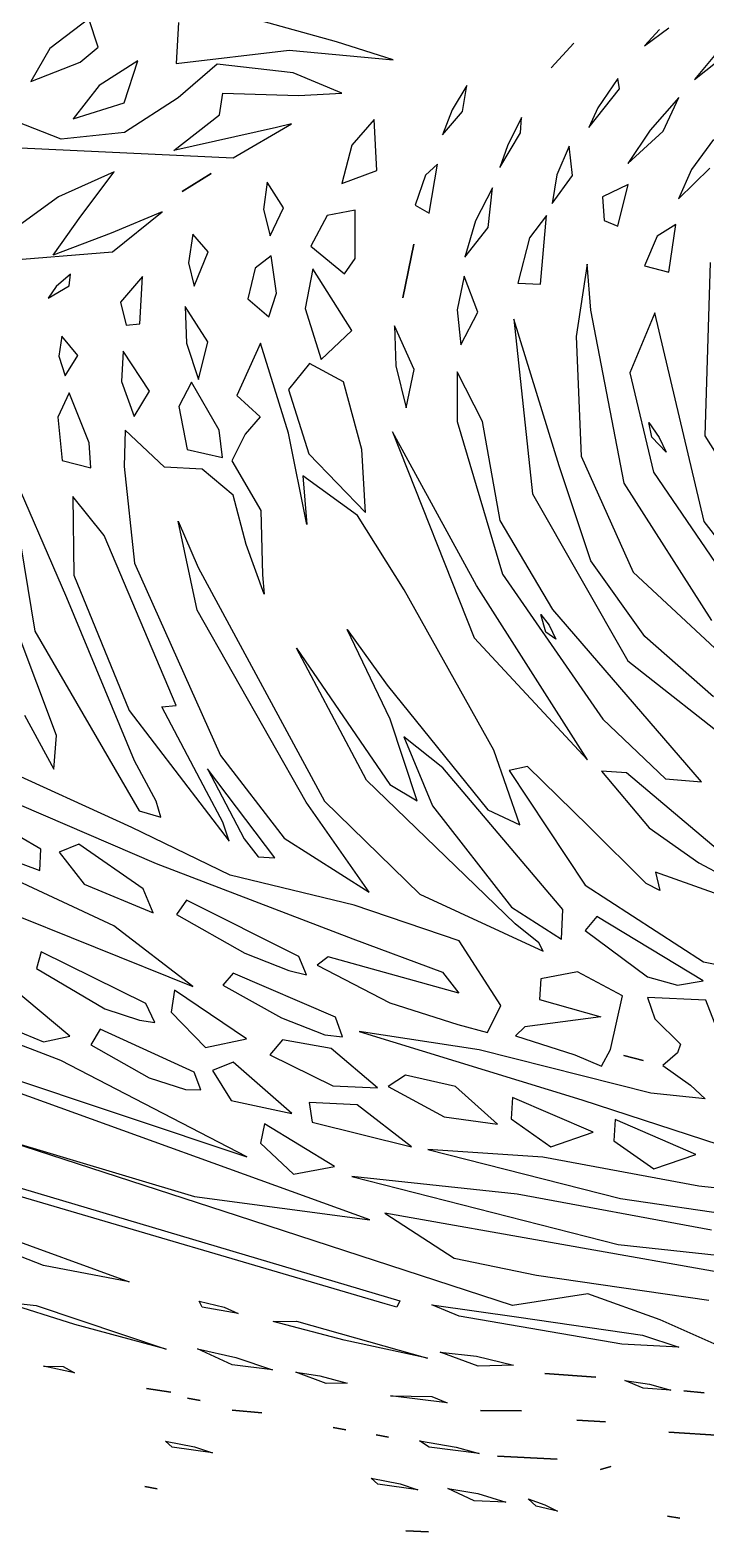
# Model space of a CAD drawing. Extents: x 11.5 to 31.3, y 131.8 to 144.7.
# Drawn here: x 16.08 to 19.15, y 132.24 to 139.08 of the extents above; entities that cross this region are included whole.
import ezdxf

# ---------------------------------------------------------------- set-up
doc = ezdxf.new("R2010")
doc.units = 0

msp = doc.modelspace()

# ---------------------------------------------------------------- linework, layer by layer
at = {"layer": 'Image'}
for p, q in [((17.47061, 139.030205), (16.96648, 139.169192)), ((16.3438, 139.134818), (16.16663, 138.999023)), ((16.386551, 139.00479), (16.3438, 139.134818)), ((16.752271, 139.118111), (16.740866, 138.930887)), ((18.872155, 139.010655), (18.984173, 139.092977)), ((18.940906, 139.086327), (18.872155, 139.010655)), ((16.16663, 138.999023), (16.078868, 138.849092)), ((16.30434, 138.936712), (16.386551, 139.00479)), ((16.740866, 138.930887), (17.25492, 138.992301)), ((17.25492, 138.992301), (17.728598, 138.948059)), ((17.25492, 138.992301), (17.25492, 138.992301)), ((17.728598, 138.948059), (17.47061, 139.030205)), ((18.551416, 139.023504), (18.447593, 138.91113)), ((18.447593, 138.91113), (18.551416, 139.023504)), ((18.551416, 139.023504), (18.551416, 139.023504)), ((19.101076, 138.858802), (19.254619, 138.981223)), ((19.192208, 138.96682), (19.101076, 138.858802)), ((16.078868, 138.849092), (16.30434, 138.936712)), ((16.566491, 138.94282), (16.390885, 138.830177)), ((16.504615, 138.751952), (16.566491, 138.94282)), ((16.928246, 138.927295), (16.749534, 138.774029)), ((17.274277, 138.889048), (16.928246, 138.927295)), ((16.390885, 138.830177), (16.272144, 138.678422)), ((17.494948, 138.796225), (17.274277, 138.889048)), ((18.064443, 138.830056), (17.996841, 138.720341)), ((18.044622, 138.712327), (18.064443, 138.830056)), ((18.75115, 138.862826), (18.660807, 138.729177)), ((18.758797, 138.815996), (18.75115, 138.862826)), ((16.749534, 138.774029), (16.506332, 138.61643)), ((16.937728, 138.696958), (16.953928, 138.795624)), ((16.953928, 138.795624), (17.297582, 138.785764)), ((17.297582, 138.785764), (17.494948, 138.796225)), ((18.619459, 138.638938), (18.758797, 138.815996)), ((18.758797, 138.815996), (18.758797, 138.815996)), ((19.029687, 138.776422), (18.898146, 138.627542)), ((18.958595, 138.622948), (19.029687, 138.776422)), ((16.272144, 138.678422), (16.504615, 138.751952)), ((16.504615, 138.751952), (16.504615, 138.751952)), ((16.730435, 138.535123), (16.937728, 138.696958)), ((17.996841, 138.720341), (17.95313, 138.606619)), ((17.95313, 138.606619), (18.044622, 138.712327)), ((18.044622, 138.712327), (18.044622, 138.712327)), ((18.660807, 138.729177), (18.619459, 138.638938)), ((16.21737, 138.586788), (16.012747, 138.667274)), ((17.197839, 138.639067), (16.730435, 138.535123)), ((16.999807, 138.501676), (17.266547, 138.656985)), ((17.266547, 138.656985), (17.197839, 138.639067)), ((17.642765, 138.675708), (17.539996, 138.559103)), ((17.654483, 138.443304), (17.642765, 138.675708)), ((18.312934, 138.684398), (18.249204, 138.556675)), ((18.308089, 138.614556), (18.312934, 138.684398)), ((18.898146, 138.627542), (18.79683, 138.476365)), ((18.79683, 138.476365), (18.958595, 138.622948)), ((18.958595, 138.622948), (18.958595, 138.622948)), ((16.506332, 138.61643), (16.21737, 138.586788)), ((17.539996, 138.559103), (17.494471, 138.384598)), ((18.214917, 138.457892), (18.308089, 138.614556)), ((18.249204, 138.556675), (18.214917, 138.457892)), ((18.308089, 138.614556), (18.308089, 138.614556)), ((18.530455, 138.553807), (18.473565, 138.423917)), ((18.54502, 138.421508), (18.530455, 138.553807)), ((19.187619, 138.585343), (19.086647, 138.447889)), ((16.032154, 138.546747), (16.999807, 138.501676)), ((16.999807, 138.501676), (16.999807, 138.501676)), ((16.458418, 138.43751), (16.205663, 138.324082)), ((16.307844, 138.235792), (16.458418, 138.43751)), ((16.900282, 138.430623), (16.768808, 138.348349)), ((16.768808, 138.348349), (16.900282, 138.430623)), ((16.900282, 138.430623), (16.900282, 138.430623)), ((17.494471, 138.384598), (17.654483, 138.443304)), ((17.654483, 138.443304), (17.654483, 138.443304)), ((17.875754, 138.422097), (17.829626, 138.285171)), ((17.930143, 138.472695), (17.875754, 138.422097)), ((17.892276, 138.249442), (17.930143, 138.472695)), ((18.473565, 138.423917), (18.452402, 138.292822)), ((18.452402, 138.292822), (18.54502, 138.421508)), ((18.54502, 138.421508), (18.54502, 138.421508)), ((19.027789, 138.314031), (19.170877, 138.455081)), ((19.086647, 138.447889), (19.027789, 138.314031)), ((17.15482, 138.390091), (17.1391, 138.266712)), ((17.229339, 138.273224), (17.15482, 138.390091)), ((18.181717, 138.364603), (18.104186, 138.2146)), ((18.16062, 138.184572), (18.181717, 138.364603)), ((18.799292, 138.379541), (18.681787, 138.32441)), ((18.75194, 138.189925), (18.799292, 138.379541)), ((18.799292, 138.379541), (18.799292, 138.379541)), ((16.205663, 138.324082), (15.786077, 138.019227)), ((17.829626, 138.285171), (17.892276, 138.249442)), ((18.681787, 138.32441), (18.689387, 138.216376)), ((16.180964, 138.058067), (16.307844, 138.235792)), ((16.676808, 138.256076), (16.44529, 138.157792)), ((16.451504, 138.07403), (16.676808, 138.256076)), ((17.1391, 138.266712), (17.1685, 138.146589)), ((17.1685, 138.146589), (17.229339, 138.273224)), ((17.229339, 138.273224), (17.229339, 138.273224)), ((17.428757, 138.23854), (17.353692, 138.098925)), ((17.555363, 138.262972), (17.428757, 138.23854)), ((17.555727, 138.043804), (17.555363, 138.262972)), ((17.892276, 138.249442), (17.892276, 138.249442)), ((18.104186, 138.2146), (18.054872, 138.049583)), ((18.426972, 138.238136), (18.348895, 138.137333)), ((18.399657, 137.926294), (18.426972, 138.238136)), ((18.689387, 138.216376), (18.75194, 138.189925)), ((16.44529, 138.157792), (16.180964, 138.058067)), ((16.816517, 138.153298), (16.797305, 138.023052)), ((16.886639, 138.073143), (16.816517, 138.153298)), ((18.054872, 138.049583), (18.16062, 138.184572)), ((18.16062, 138.184572), (18.16062, 138.184572)), ((18.931071, 138.144371), (18.873228, 138.009741)), ((19.015465, 138.197242), (18.931071, 138.144371)), ((18.984173, 137.980854), (19.015465, 138.197242)), ((15.786077, 138.019227), (16.451504, 138.07403)), ((16.451504, 138.07403), (16.451504, 138.07403)), ((16.822761, 137.917851), (16.886639, 138.073143)), ((16.886639, 138.073143), (16.886639, 138.073143)), ((17.353692, 138.098925), (17.50795, 137.972547)), ((17.822937, 138.108537), (17.773333, 137.864443)), ((17.773333, 137.864443), (17.822938, 138.108537)), ((17.822938, 138.108537), (17.822937, 138.108537)), ((18.348895, 138.137333), (18.2962, 137.93101)), ((16.797305, 138.023052), (16.822761, 137.917851)), ((17.174067, 138.055593), (17.100709, 137.999584)), ((17.197805, 137.884778), (17.174067, 138.055593)), ((17.50795, 137.972547), (17.555727, 138.043804)), ((18.612553, 138.01682), (18.56225, 137.687657)), ((18.628456, 137.807902), (18.612553, 138.01682)), ((18.873228, 138.009741), (18.984173, 137.980854)), ((19.171687, 138.024424), (19.147137, 137.235888)), ((16.260485, 137.971614), (16.19476, 137.916266)), ((16.254431, 137.917902), (16.260485, 137.971614)), ((16.587705, 137.961114), (16.487622, 137.843694)), ((16.576263, 137.746101), (16.587705, 137.961114)), ((16.587705, 137.961114), (16.587705, 137.961114)), ((17.100709, 137.999584), (17.067215, 137.859155)), ((17.362429, 137.996584), (17.328899, 137.814698)), ((17.541309, 137.714558), (17.362429, 137.996584)), ((18.051637, 137.963329), (18.020878, 137.809588)), ((18.113604, 137.798025), (18.051637, 137.963329)), ((18.984173, 137.980854), (18.984173, 137.980854)), ((16.15887, 137.861735), (16.254431, 137.917902)), ((16.19476, 137.916266), (16.15887, 137.861735)), ((16.254431, 137.917902), (16.254431, 137.917902)), ((17.163067, 137.776711), (17.197805, 137.884778)), ((18.2962, 137.93101), (18.399657, 137.926294)), ((18.399657, 137.926294), (18.399657, 137.926294)), ((16.487622, 137.843694), (16.513355, 137.739491)), ((16.88503, 137.663491), (16.782517, 137.824198)), ((16.782517, 137.824198), (16.78867, 137.656817)), ((17.067215, 137.859155), (17.163067, 137.776711)), ((17.328899, 137.814698), (17.401575, 137.582743)), ((18.020878, 137.809588), (18.036482, 137.650066)), ((18.780125, 137.020206), (18.628456, 137.807902)), ((16.513355, 137.739491), (16.576263, 137.746101)), ((17.82425, 137.538139), (17.734752, 137.736554)), ((17.734752, 137.736554), (17.740663, 137.553627)), ((18.036482, 137.650066), (18.113604, 137.798025)), ((18.113604, 137.798025), (18.113604, 137.798025)), ((18.484836, 137.099392), (18.278767, 137.766823)), ((18.278767, 137.766823), (18.363107, 136.971119)), ((18.920704, 137.79526), (18.806404, 137.522442)), ((19.143815, 136.845843), (18.920704, 137.79526)), ((16.220689, 137.689769), (16.206226, 137.59866)), ((16.293427, 137.601752), (16.220689, 137.689769)), ((16.843002, 137.492774), (16.88503, 137.663491)), ((16.88503, 137.663491), (16.88503, 137.663491)), ((17.401575, 137.582743), (17.541309, 137.714558)), ((17.541309, 137.714558), (17.541309, 137.714558)), ((18.56225, 137.687657), (18.584795, 137.142904)), ((16.206226, 137.59866), (16.235364, 137.509096)), ((16.235364, 137.509096), (16.293427, 137.601752)), ((16.293427, 137.601752), (16.293427, 137.601752)), ((16.499481, 137.620651), (16.492903, 137.48282)), ((16.619436, 137.43948), (16.499481, 137.620651)), ((16.78867, 137.656817), (16.843002, 137.492774)), ((17.125162, 137.657046), (17.01662, 137.418882)), ((17.251971, 137.247685), (17.125162, 137.657046)), ((17.348091, 137.564366), (17.252344, 137.44608)), ((17.502408, 137.482085), (17.348091, 137.564366)), ((17.740663, 137.553627), (17.788367, 137.362956)), ((17.788367, 137.362956), (17.82425, 137.538139)), ((17.82425, 137.538139), (17.82425, 137.538139)), ((18.019698, 137.526973), (18.019499, 137.301101)), ((18.135773, 137.301002), (18.019698, 137.526973)), ((16.492903, 137.48282), (16.549592, 137.32332)), ((16.810731, 137.480679), (16.752924, 137.369761)), ((16.937123, 137.261615), (16.810731, 137.480679)), ((17.586216, 137.173081), (17.502408, 137.482085)), ((18.806404, 137.522442), (18.914107, 137.070656)), ((16.254587, 137.431774), (16.201726, 137.320793)), ((16.345404, 137.204465), (16.254587, 137.431774)), ((16.549592, 137.32332), (16.619436, 137.43948)), ((16.619436, 137.43948), (16.619436, 137.43948)), ((17.01662, 137.418882), (17.123231, 137.322651)), ((17.252344, 137.44608), (17.344242, 137.15338)), ((16.752924, 137.369761), (16.790808, 137.173607)), ((17.123231, 137.322651), (17.05499, 137.243788)), ((16.201726, 137.320793), (16.222344, 137.123182)), ((16.509339, 137.26114), (16.50415, 137.096173)), ((16.687277, 137.092708), (16.509339, 137.26114)), ((16.951492, 137.136958), (16.937123, 137.261615)), ((18.108072, 136.553802), (17.726244, 137.253525)), ((17.726244, 137.253525), (18.097532, 136.315154)), ((18.019499, 137.301101), (18.226452, 136.606381)), ((18.215282, 136.850302), (18.135773, 137.301002)), ((18.90618, 137.229646), (18.892183, 137.296649)), ((18.892183, 137.296649), (18.939992, 137.228611)), ((16.351963, 137.090601), (16.345404, 137.204465)), ((17.05499, 137.243788), (16.994953, 137.121482)), ((17.336384, 136.832463), (17.251971, 137.247685)), ((18.970895, 137.16109), (18.90618, 137.229646)), ((18.90618, 137.229646), (18.90618, 137.229646)), ((18.939992, 137.228611), (18.970895, 137.16109)), ((19.147137, 137.235888), (19.635338, 136.457454)), ((16.24275, 136.498559), (15.969065, 137.132934)), ((15.969065, 137.132934), (16.097381, 136.345887)), ((16.222344, 137.123182), (16.351963, 137.090601)), ((16.790808, 137.173607), (16.951492, 137.136958)), ((16.994953, 137.121482), (17.126172, 136.894926)), ((17.344242, 137.15338), (17.603517, 136.885949)), ((17.603517, 136.885949), (17.586216, 137.173081)), ((17.586216, 137.173081), (17.586216, 137.173081)), ((18.584795, 137.142904), (18.820679, 136.615168)), ((16.50415, 137.096173), (16.550847, 136.656411)), ((16.860052, 137.083178), (16.687277, 137.092708)), ((17.000268, 136.966087), (16.860052, 137.083178)), ((17.566263, 136.873312), (17.317741, 137.053044)), ((17.317741, 137.053044), (17.336384, 136.832463)), ((18.627973, 136.667002), (18.484836, 137.099392)), ((18.914107, 137.070656), (19.488477, 136.226284)), ((19.179359, 136.394324), (18.780125, 137.020206)), ((16.413867, 136.781904), (16.270229, 136.958664)), ((16.270229, 136.958664), (16.275282, 136.60047)), ((17.060138, 136.741031), (17.000268, 136.966087)), ((18.363107, 136.971119), (18.797554, 136.210705)), ((16.836014, 136.442455), (16.749716, 136.846905)), ((16.749716, 136.846905), (16.841578, 136.636817)), ((17.126172, 136.894926), (17.133421, 136.602899)), ((17.778804, 136.534555), (17.566263, 136.873312)), ((18.455696, 136.44542), (18.215282, 136.850302)), ((19.439075, 136.465712), (19.143815, 136.845843)), ((16.740936, 136.007113), (16.413867, 136.781904)), ((17.141038, 136.514151), (17.060138, 136.741031)), ((16.550847, 136.656411), (16.94338, 135.780721)), ((18.873877, 136.322485), (18.627973, 136.667002)), ((16.195645, 135.871665), (15.919945, 136.604284)), ((16.275282, 136.60047), (16.527323, 135.9847)), ((16.841578, 136.636817), (17.416657, 135.572494)), ((17.133421, 136.602899), (17.141038, 136.514151)), ((18.226452, 136.606381), (18.682746, 135.945667)), ((18.820679, 136.615168), (19.687242, 135.806566)), ((18.187674, 135.80476), (17.778804, 136.534555)), ((18.612696, 135.7608), (18.108072, 136.553802)), ((16.550724, 135.755482), (16.24275, 136.498559)), ((17.332352, 135.567385), (16.836014, 136.442455)), ((19.131936, 135.660075), (18.455696, 136.44542)), ((18.423544, 136.341237), (18.401083, 136.422508)), ((18.401083, 136.422508), (18.43922, 136.374097)), ((18.43922, 136.374097), (18.469519, 136.309256)), ((16.097381, 136.345887), (16.572458, 135.528117)), ((17.714434, 135.946225), (17.518945, 136.353287)), ((17.518945, 136.353287), (17.702205, 136.099817)), ((18.097532, 136.315154), (18.612696, 135.7608)), ((18.469519, 136.309256), (18.423544, 136.341237)), ((18.423544, 136.341237), (18.423544, 136.341237)), ((19.18736, 136.046477), (18.873877, 136.322485)), ((17.607953, 135.667744), (17.288147, 136.268368)), ((17.288147, 136.268368), (17.713094, 135.647433)), ((18.797554, 136.210705), (19.544338, 135.622716)), ((17.702205, 136.099817), (18.159338, 135.532966)), ((14.870062, 136.053934), (16.649588, 135.28855)), ((16.050456, 135.963208), (16.184266, 135.718128)), ((16.527323, 135.9847), (16.98242, 135.389333)), ((16.676404, 136.002429), (16.740936, 136.007113)), ((16.879209, 135.616688), (16.676404, 136.002429)), ((16.538843, 135.45225), (15.444589, 135.9525)), ((17.837934, 135.574024), (17.714434, 135.946225)), ((18.682746, 135.945667), (18.968899, 135.673265)), ((16.184266, 135.718128), (16.195645, 135.871665)), ((16.195645, 135.871665), (16.195645, 135.871665)), ((17.954486, 135.723262), (17.77758, 135.864691)), ((17.77758, 135.864691), (17.907371, 135.550447)), ((16.650305, 135.57168), (16.550723, 135.755482)), ((16.550723, 135.755482), (16.550724, 135.755482)), ((16.94338, 135.780721), (17.23304, 135.403351)), ((18.305574, 135.465018), (18.187674, 135.80476)), ((18.612696, 135.7608), (18.612696, 135.7608)), ((17.190343, 135.313972), (16.883137, 135.719956)), ((16.883137, 135.719956), (17.051189, 135.400584)), ((18.501773, 135.078173), (17.954486, 135.723262)), ((18.340711, 135.730288), (18.256825, 135.711409)), ((18.256825, 135.711409), (18.603438, 135.189852)), ((18.617312, 135.45855), (18.340711, 135.730288)), ((18.7915, 135.701189), (18.676703, 135.708865)), ((18.676703, 135.708865), (18.894723, 135.450422)), ((19.276223, 135.290774), (18.7915, 135.701189)), ((16.124306, 135.353251), (15.579904, 135.672589)), ((16.953125, 135.476842), (16.879208, 135.616688)), ((16.879208, 135.616688), (16.879209, 135.616688)), ((18.283625, 135.013947), (17.607953, 135.667744)), ((17.713094, 135.647433), (17.837934, 135.574024)), ((18.968899, 135.673265), (19.131936, 135.660075)), ((19.131936, 135.660075), (19.131936, 135.660075)), ((16.671167, 135.498858), (16.650305, 135.57168)), ((17.619302, 135.157273), (17.332352, 135.567385)), ((17.416657, 135.572494), (17.850799, 135.148254)), ((17.907371, 135.550447), (18.267772, 135.088985)), ((16.572458, 135.528117), (16.671167, 135.498858)), ((16.98242, 135.389333), (16.953125, 135.476842)), ((18.159338, 135.532966), (18.305574, 135.465018)), ((16.987184, 135.235359), (16.538843, 135.45225)), ((18.880256, 135.197591), (18.617312, 135.45855)), ((18.894723, 135.450422), (19.120313, 135.291199)), ((16.120384, 135.257078), (16.124306, 135.353251)), ((16.124306, 135.353251), (16.124306, 135.353251)), ((16.298173, 135.375797), (16.208569, 135.340321)), ((16.208569, 135.340321), (16.321556, 135.193762)), ((16.590924, 135.173295), (16.298173, 135.375797)), ((17.051189, 135.400584), (17.11466, 135.319359)), ((17.23304, 135.403351), (17.619302, 135.157273)), ((16.45797, 135.004657), (15.841727, 135.291608)), ((15.977152, 135.308949), (16.120384, 135.257078)), ((16.649588, 135.28855), (17.545158, 134.945583)), ((17.11466, 135.319359), (17.190343, 135.313972)), ((17.190343, 135.313972), (17.190343, 135.313972)), ((19.120313, 135.291199), (19.240643, 135.227756)), ((17.551411, 135.098969), (16.987184, 135.235359)), ((20.230809, 134.780991), (18.923171, 135.248807)), ((18.923171, 135.248807), (18.942115, 135.16534)), ((16.321556, 135.193762), (16.636578, 135.063018)), ((16.636578, 135.063018), (16.590924, 135.173295)), ((17.850799, 135.148254), (18.411781, 134.889865)), ((18.603438, 135.189852), (19.141188, 134.84067)), ((18.942115, 135.16534), (18.880256, 135.197591)), ((15.845877, 135.119866), (16.817615, 134.728386)), ((16.788174, 135.121188), (16.742259, 135.055731)), ((17.298698, 134.865616), (16.788174, 135.121188)), ((18.029311, 134.936544), (17.551411, 135.098969)), ((18.267772, 135.088985), (18.495686, 134.943531)), ((18.495686, 134.943531), (18.501773, 135.078173)), ((18.501773, 135.078173), (18.501773, 135.078173)), ((16.817615, 134.728386), (16.45797, 135.004657)), ((16.742259, 135.055731), (17.053855, 134.8806)), ((18.39125, 134.926815), (18.283624, 135.013947)), ((18.283624, 135.013947), (18.283625, 135.013947)), ((18.655915, 135.04676), (18.603517, 134.983123)), ((19.140158, 134.754752), (18.655915, 135.04676)), ((17.545158, 134.945583), (17.952749, 134.792917)), ((18.218676, 134.641548), (18.029311, 134.936544)), ((18.603517, 134.983123), (18.886681, 134.771854)), ((16.127237, 134.885406), (16.105808, 134.810729)), ((16.603703, 134.651065), (16.127237, 134.885406)), ((17.053855, 134.8806), (17.254563, 134.801841)), ((17.334609, 134.78186), (17.298698, 134.865616)), ((17.298698, 134.865616), (17.298698, 134.865616)), ((17.433271, 134.863854), (17.383454, 134.824741)), ((18.027911, 134.697313), (17.433271, 134.863854)), ((18.411781, 134.889865), (18.39125, 134.926815)), ((16.105808, 134.810729), (16.416346, 134.627289)), ((17.254563, 134.801841), (17.334609, 134.78186)), ((17.383454, 134.824741), (17.713045, 134.65448)), ((17.952749, 134.792917), (18.027911, 134.697313)), ((18.567671, 134.79581), (18.400909, 134.763518)), ((18.772529, 134.685754), (18.567671, 134.79581)), ((19.141188, 134.84067), (20.43314, 134.586022)), ((16.215454, 134.390907), (15.24744, 134.764706)), ((16.256462, 134.501795), (15.986529, 134.727657)), ((17.000776, 134.789476), (16.953826, 134.733657)), ((16.953826, 134.733657), (17.220818, 134.585316)), ((17.466605, 134.588832), (17.000776, 134.789476)), ((18.400909, 134.763518), (18.395395, 134.668395)), ((18.886681, 134.771854), (19.023059, 134.733897)), ((19.023059, 134.733897), (19.140158, 134.754752)), ((19.140158, 134.754752), (19.140158, 134.754752)), ((16.73364, 134.712223), (16.718273, 134.611713)), ((17.060584, 134.490518), (16.73364, 134.712223)), ((17.713045, 134.65448), (18.022537, 134.555811)), ((18.395395, 134.668395), (18.674284, 134.589956)), ((18.717618, 134.441723), (18.772529, 134.685754)), ((18.772529, 134.685754), (18.772529, 134.685754)), ((19.151481, 134.665415), (18.88597, 134.678376)), ((18.88597, 134.678376), (18.9197, 134.581129)), ((19.266546, 134.372681), (19.151481, 134.665415)), ((16.416346, 134.627289), (16.574343, 134.574801)), ((16.6444, 134.56503), (16.603703, 134.651065)), ((16.603703, 134.651065), (16.603703, 134.651065)), ((16.718273, 134.611713), (16.874062, 134.450605)), ((17.498131, 134.499847), (17.466605, 134.588832)), ((17.466605, 134.588832), (17.466605, 134.588832)), ((18.15799, 134.519151), (18.218676, 134.641547)), ((18.218676, 134.641547), (18.218676, 134.641548)), ((18.674284, 134.589956), (18.328351, 134.544649)), ((17.622761, 133.665289), (15.175101, 134.551244)), ((15.961038, 134.549204), (16.137508, 134.477053)), ((16.395014, 134.534125), (16.352168, 134.462806)), ((16.822576, 134.337833), (16.395014, 134.534125)), ((16.574343, 134.574801), (16.6444, 134.56503)), ((17.220818, 134.585316), (17.418429, 134.507565)), ((18.119721, 134.43943), (17.574347, 134.523977)), ((17.574347, 134.523977), (18.5881, 134.211633)), ((18.022537, 134.555811), (18.15799, 134.519151)), ((18.328351, 134.544649), (18.286201, 134.503098)), ((18.9197, 134.581129), (19.037243, 134.466235)), ((15.451753, 134.49105), (17.062085, 133.952122)), ((16.137508, 134.477053), (16.256462, 134.501795)), ((16.256462, 134.501795), (16.256462, 134.501795)), ((16.352168, 134.462806), (16.618719, 134.3117)), ((16.874062, 134.450605), (17.060584, 134.490518)), ((17.060584, 134.490518), (17.060584, 134.490518)), ((17.224434, 134.484942), (17.168134, 134.417732)), ((17.446627, 134.445351), (17.224434, 134.484942)), ((17.418429, 134.507565), (17.498131, 134.499847)), ((18.286201, 134.503098), (18.555214, 134.417814)), ((19.037243, 134.466235), (19.023168, 134.426256)), ((17.062085, 133.952122), (16.215454, 134.390907)), ((17.000842, 134.383781), (16.905903, 134.345219)), ((17.267095, 134.149279), (17.000842, 134.383781)), ((17.168134, 134.417732), (17.454738, 134.2759)), ((17.657701, 134.266785), (17.446627, 134.445351)), ((18.901, 134.24283), (18.119721, 134.43943)), ((18.555214, 134.417814), (18.677714, 134.365844)), ((18.677714, 134.365844), (18.717618, 134.441723)), ((18.867184, 134.390704), (18.778487, 134.413788)), ((18.778487, 134.413788), (18.867184, 134.390704)), ((18.867184, 134.390704), (18.867184, 134.390704)), ((19.023168, 134.426256), (18.955781, 134.367842)), ((16.853882, 134.25836), (16.822576, 134.337833)), ((16.822576, 134.337833), (16.822576, 134.337833)), ((16.905903, 134.345219), (16.99156, 134.208687)), ((17.784505, 134.324607), (17.705508, 134.27321)), ((18.012615, 134.272698), (17.784505, 134.324607)), ((18.955781, 134.367842), (19.082318, 134.278304)), ((16.618719, 134.3117), (16.782976, 134.25914)), ((16.782976, 134.25914), (16.853882, 134.25836)), ((17.454738, 134.2759), (17.657701, 134.266785)), ((17.657701, 134.266785), (17.657701, 134.266785)), ((17.705508, 134.27321), (17.961213, 134.135094)), ((18.204246, 134.100895), (18.012615, 134.272698)), ((19.082318, 134.278304), (19.148738, 134.216887)), ((16.137442, 133.457693), (14.192733, 134.216143)), ((16.99156, 134.208687), (17.267095, 134.149279)), ((17.565453, 134.18918), (17.346234, 134.200345)), ((17.346234, 134.200345), (17.360419, 134.110437)), ((17.813043, 133.998197), (17.565453, 134.18918)), ((18.271618, 134.22266), (18.266073, 134.125598)), ((18.638809, 134.064724), (18.271618, 134.22266)), ((18.5881, 134.211633), (19.281654, 133.986783)), ((19.148738, 134.216887), (18.901, 134.24283)), ((14.395009, 134.162589), (16.527405, 133.382837)), ((17.267095, 134.149279), (17.267095, 134.149279)), ((17.360419, 134.110437), (17.813043, 133.998197)), ((17.961213, 134.135094), (18.204246, 134.100895)), ((18.266073, 134.125598), (18.446895, 133.998099)), ((18.739573, 134.12194), (18.734028, 134.024877)), ((19.106764, 133.964004), (18.739573, 134.12194)), ((17.020501, 133.683385), (15.894455, 134.050353)), ((15.894455, 134.050353), (16.824462, 133.772519)), ((17.143587, 134.102392), (17.125696, 134.014707)), ((17.461542, 133.908724), (17.143587, 134.102392)), ((18.204246, 134.100895), (18.204246, 134.100895)), ((18.446895, 133.998099), (18.638809, 134.064724)), ((18.638809, 134.064724), (18.638809, 134.064724)), ((17.693166, 133.28272), (15.332175, 133.976804)), ((15.376261, 134.005433), (17.758497, 133.297775)), ((17.125696, 134.014707), (17.275728, 133.874031)), ((17.813043, 133.998197), (17.813043, 133.998197)), ((18.41087, 133.951775), (17.886279, 133.985682)), ((17.886279, 133.985682), (18.764054, 133.762918)), ((18.734028, 134.024877), (18.914852, 133.897378)), ((17.275728, 133.874031), (17.461542, 133.908724)), ((17.461542, 133.908724), (17.461542, 133.908724)), ((19.120659, 133.81863), (18.41087, 133.951775)), ((18.914852, 133.897378), (19.106764, 133.964004)), ((19.106764, 133.964004), (19.106764, 133.964004)), ((18.293471, 133.782268), (17.541073, 133.863417)), ((17.541073, 133.863417), (18.753597, 133.55312)), ((16.824462, 133.772519), (17.622761, 133.665289)), ((19.178587, 133.618632), (18.293471, 133.782268)), ((19.345835, 133.793779), (19.120659, 133.81863)), ((18.764054, 133.762918), (19.607775, 133.638535)), ((18.272489, 133.276212), (17.020501, 133.683385)), ((19.920084, 133.301547), (17.690167, 133.69592)), ((17.690167, 133.69592), (18.007143, 133.491888)), ((18.007143, 133.491888), (18.381988, 133.414156)), ((18.753597, 133.55312), (20.014569, 133.417622)), ((16.527405, 133.382837), (16.137442, 133.457693)), ((16.137442, 133.457693), (16.137442, 133.457693)), ((18.381988, 133.414156), (19.16629, 133.300384)), ((16.280202, 133.189985), (15.954158, 133.293049)), ((15.954158, 133.293049), (16.104536, 133.276263)), ((16.858874, 133.267967), (16.845758, 133.295954)), ((16.845758, 133.295954), (16.959911, 133.26782)), ((17.758497, 133.297775), (17.745895, 133.268683)), ((18.614585, 133.32833), (18.272489, 133.276212)), ((18.944628, 133.210499), (18.614585, 133.32833)), ((16.104536, 133.276263), (16.695628, 133.077386)), ((17.023545, 133.239759), (16.858874, 133.267967)), ((16.858874, 133.267967), (16.858874, 133.267967)), ((16.959911, 133.26782), (17.023545, 133.239759)), ((17.745895, 133.268683), (17.693166, 133.28272)), ((18.028672, 133.227659), (17.905578, 133.278094)), ((17.905578, 133.278094), (18.301188, 133.22337)), ((18.769693, 133.100066), (18.028672, 133.227659)), ((18.301188, 133.22337), (18.864135, 133.14051)), ((16.695628, 133.077386), (16.280202, 133.189985)), ((16.280202, 133.189985), (16.280202, 133.189985)), ((17.182446, 133.202671), (17.289146, 133.204246)), ((17.505258, 133.118625), (17.182446, 133.202671)), ((17.289146, 133.204246), (17.884828, 133.035549)), ((19.285038, 133.058563), (18.944628, 133.210499)), ((17.884828, 133.035549), (17.505258, 133.118625)), ((17.505258, 133.118625), (17.505258, 133.118625)), ((19.029382, 133.085963), (18.769693, 133.100066)), ((18.769693, 133.100066), (18.769693, 133.100066)), ((18.864135, 133.14051), (19.029382, 133.085963)), ((16.995361, 133.005041), (16.838782, 133.077793)), ((16.838782, 133.077793), (17.01329, 133.038879)), ((17.01329, 133.038879), (17.178833, 132.983045)), ((18.116074, 133.000281), (17.942409, 133.06274)), ((17.942409, 133.06274), (18.107424, 133.044669)), ((18.107424, 133.044669), (18.276763, 133.004403)), ((16.137442, 132.999386), (16.22634, 132.998252)), ((16.278061, 132.968554), (16.137442, 132.999386)), ((16.137442, 132.999386), (16.137442, 132.999386)), ((16.22634, 132.998252), (16.278061, 132.968554)), ((17.178833, 132.983045), (16.995361, 133.005041)), ((16.995361, 133.005041), (16.995361, 133.005041)), ((17.42432, 132.920753), (17.286399, 132.971887)), ((17.286399, 132.971887), (17.395488, 132.955421)), ((17.395488, 132.955421), (17.518993, 132.92162)), ((18.276763, 133.004403), (18.116074, 133.000281)), ((18.116074, 133.000281), (18.116074, 133.000281)), ((18.418726, 132.966682), (18.650982, 132.949721)), ((18.650982, 132.949721), (18.418726, 132.966682)), ((18.418726, 132.966682), (18.418726, 132.966682)), ((16.605398, 132.897625), (16.716776, 132.881245)), ((16.716776, 132.881245), (16.605398, 132.897625)), ((16.605398, 132.897625), (16.605398, 132.897625)), ((17.518993, 132.92162), (17.42432, 132.920753)), ((17.42432, 132.920753), (17.42432, 132.920753)), ((18.867184, 132.898657), (18.784139, 132.934122)), ((18.784139, 132.934122), (18.895302, 132.917195)), ((18.992405, 132.890999), (18.867184, 132.898657)), ((18.867184, 132.898657), (18.867184, 132.898657)), ((18.895302, 132.917195), (18.992405, 132.890999)), ((19.052416, 132.887323), (19.144876, 132.878137)), ((19.144876, 132.878137), (19.052416, 132.887323)), ((19.052416, 132.887323), (19.052416, 132.887323)), ((16.793068, 132.854446), (16.850185, 132.843866)), ((16.850185, 132.843866), (16.793068, 132.854446)), ((16.793068, 132.854446), (16.793068, 132.854446)), ((17.716793, 132.865079), (17.905083, 132.860899)), ((17.974117, 132.832276), (17.716793, 132.865079)), ((17.716793, 132.865079), (17.716793, 132.865079)), ((17.905083, 132.860899), (17.974117, 132.832276)), ((16.995361, 132.799467), (17.131096, 132.7876)), ((17.131096, 132.7876), (16.995361, 132.799467)), ((16.995361, 132.799467), (16.995361, 132.799467)), ((18.126254, 132.797932), (18.313487, 132.796174)), ((18.313487, 132.796174), (18.126254, 132.797932)), ((18.126254, 132.797932), (18.126254, 132.797932)), ((18.564962, 132.753929), (18.696019, 132.745971)), ((18.696019, 132.745971), (18.564962, 132.753929)), ((18.564962, 132.753929), (18.564962, 132.753929)), ((17.456005, 132.720139), (17.513122, 132.709559)), ((17.513122, 132.709559), (17.456005, 132.720139)), ((17.456005, 132.720139), (17.456005, 132.720139)), ((17.650986, 132.686553), (17.708104, 132.675973)), ((17.708104, 132.675973), (17.650986, 132.686553)), ((17.650986, 132.686553), (17.650986, 132.686553)), ((19.221916, 132.684046), (18.984173, 132.69885)), ((18.984173, 132.69885), (18.984173, 132.698845)), ((18.984173, 132.698845), (19.221916, 132.684046)), ((16.722387, 132.630022), (16.692747, 132.658073)), ((16.692747, 132.658073), (16.82497, 132.631968)), ((16.905901, 132.604889), (16.722387, 132.630022)), ((16.722387, 132.630022), (16.722387, 132.630022)), ((16.82497, 132.631968), (16.905901, 132.604889)), ((17.892276, 132.630022), (17.848183, 132.659938)), ((17.848183, 132.659938), (18.015295, 132.631302)), ((18.120898, 132.602026), (17.892276, 132.630022)), ((17.892276, 132.630022), (17.892276, 132.630022)), ((18.015295, 132.631302), (18.120898, 132.602026)), ((18.204246, 132.589765), (18.475129, 132.5762)), ((18.475129, 132.5762), (18.204246, 132.589765)), ((18.204246, 132.589765), (18.204246, 132.589765)), ((18.672202, 132.529355), (18.719128, 132.542456)), ((18.719128, 132.542456), (18.672202, 132.529355)), ((17.658298, 132.462164), (17.628658, 132.490215)), ((17.628658, 132.490215), (17.760881, 132.46411)), ((18.672202, 132.529355), (18.672202, 132.529355)), ((16.598086, 132.451531), (16.655203, 132.44095)), ((16.655203, 132.44095), (16.598086, 132.451531)), ((16.598086, 132.451531), (16.598086, 132.451531)), ((17.841812, 132.437032), (17.658298, 132.462164)), ((17.658298, 132.462164), (17.658298, 132.462164)), ((17.760881, 132.46411), (17.841812, 132.437032)), ((18.097007, 132.385726), (17.978332, 132.44185)), ((17.978332, 132.44185), (18.1143, 132.419669)), ((18.1143, 132.419669), (18.241621, 132.380517)), ((18.241621, 132.380517), (18.097007, 132.385726)), ((18.097007, 132.385726), (18.097007, 132.385726)), ((18.37973, 132.36144), (18.343462, 132.394891)), ((18.343462, 132.394891), (18.419958, 132.368608)), ((18.47634, 132.338741), (18.37973, 132.36144)), ((18.37973, 132.36144), (18.37973, 132.36144)), ((18.419958, 132.368608), (18.47634, 132.338741)), ((18.976861, 132.317277), (19.033978, 132.306697)), ((19.033978, 132.306697), (18.976861, 132.317277)), ((18.976861, 132.317277), (18.976861, 132.317277)), ((17.785778, 132.250451), (17.889446, 132.244635)), ((17.889446, 132.244635), (17.785778, 132.250451)), ((17.785778, 132.250451), (17.785778, 132.250451))]:
    msp.add_line(p, q, dxfattribs=at)

doc.saveas('drawing.dxf')
